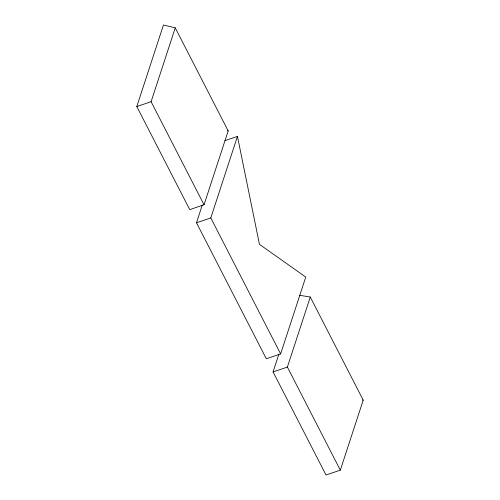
<?xml version="1.0" encoding="UTF-8"?>
<svg xmlns="http://www.w3.org/2000/svg" width="500" height="500" viewBox="0 0 500 500"><rect width="100%" height="100%" fill="white"/><g stroke="black" fill="none" stroke-linecap="round" stroke-linejoin="round"><path stroke-width="0.75" d="M136.794 106.544L163.45 25L175.244 27.837L228.181 130.912L204.037 204.781L189.731 209.625L136.794 106.544L151.1 101.7L175.244 27.837M224.931 140.625L237.45 136.387L259.456 244.35L305.75 277.056L280.625 353.919L266.325 358.762L196.488 222.781L202.306 204.988M280.625 353.919L210.794 217.938L237.45 136.387M299.713 295.306L310.281 297.031L363.206 400.15L340.325 470.156L326.019 475L273.081 371.919L278.875 354.181M340.325 470.156L287.387 367.075L310.281 297.031M196.488 222.781L210.794 217.938M273.081 371.919L287.387 367.075M362.45 400.025L363.206 400.15M227.444 130.731L228.181 130.912M151.1 101.7L204.037 204.781"/></g></svg>
